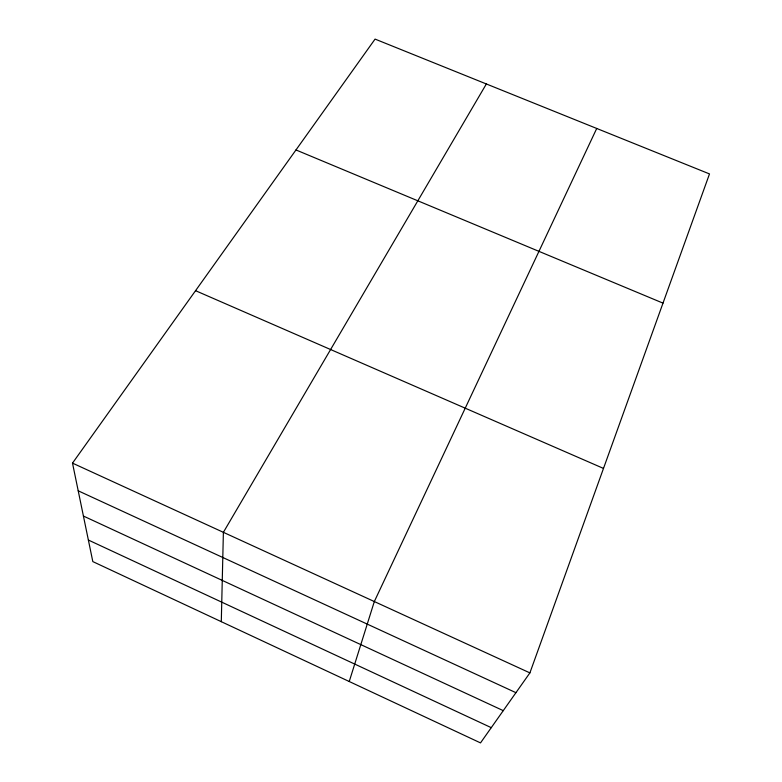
<?xml version="1.0" encoding="UTF-8"?>
<svg xmlns="http://www.w3.org/2000/svg" width="782" height="782" viewBox="0 0 782 782"><rect width="100%" height="100%" fill="white"/><g stroke="black" fill="none" stroke-linecap="round" stroke-linejoin="round"><path stroke-width="1.17" d="M221.296 621.68L223.388 532.327L486.355 83.967M349.241 681.513L374.324 601.544L596.725 128.463M529.893 672.891L709.499 173.927L375.067 39.1L72.501 463.13L92.814 561.593L480.51 742.9L529.893 672.891L72.501 463.13M295.977 149.949L662.989 303.123M195.549 290.689L603.489 468.418M78.22 490.813L515.934 692.676M83.42 516.052L503.266 710.643M88.376 540.039L491.262 727.661"/></g></svg>
